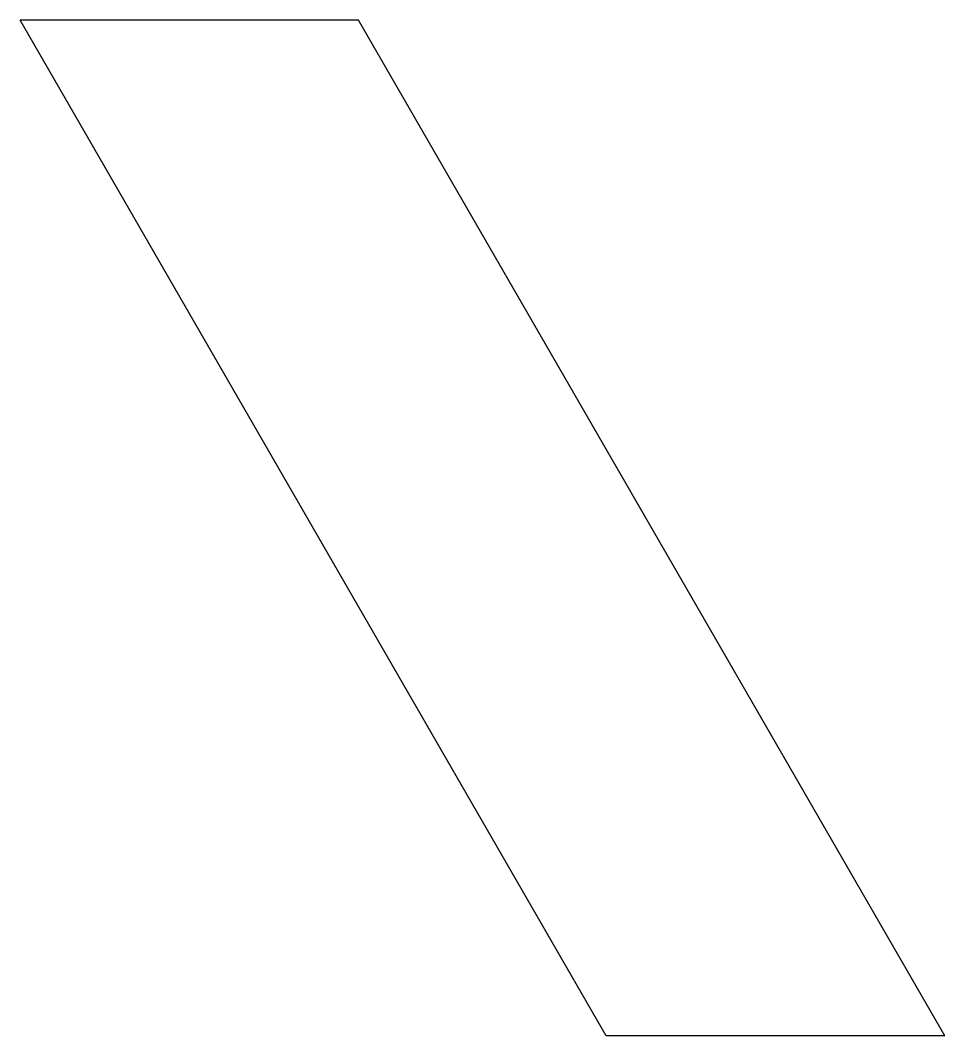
# Model space of a CAD drawing. Header units: metres. Extents: x 0 to 1.37, y -1.5 to 0.
import ezdxf

# ---------------------------------------------------------------- set-up
doc = ezdxf.new("R2010")
doc.units = ezdxf.units.M

msp = doc.modelspace()

# ---------------------------------------------------------------- linework, layer by layer
for p, q in [((0.5, 0), (0, 0)), ((0.866, -1.5), (0, 0)), ((1.366, -1.5), (0.5, 0)), ((1.366, -1.5), (0.866, -1.5))]:
    msp.add_line(p, q)

doc.saveas('drawing.dxf')
